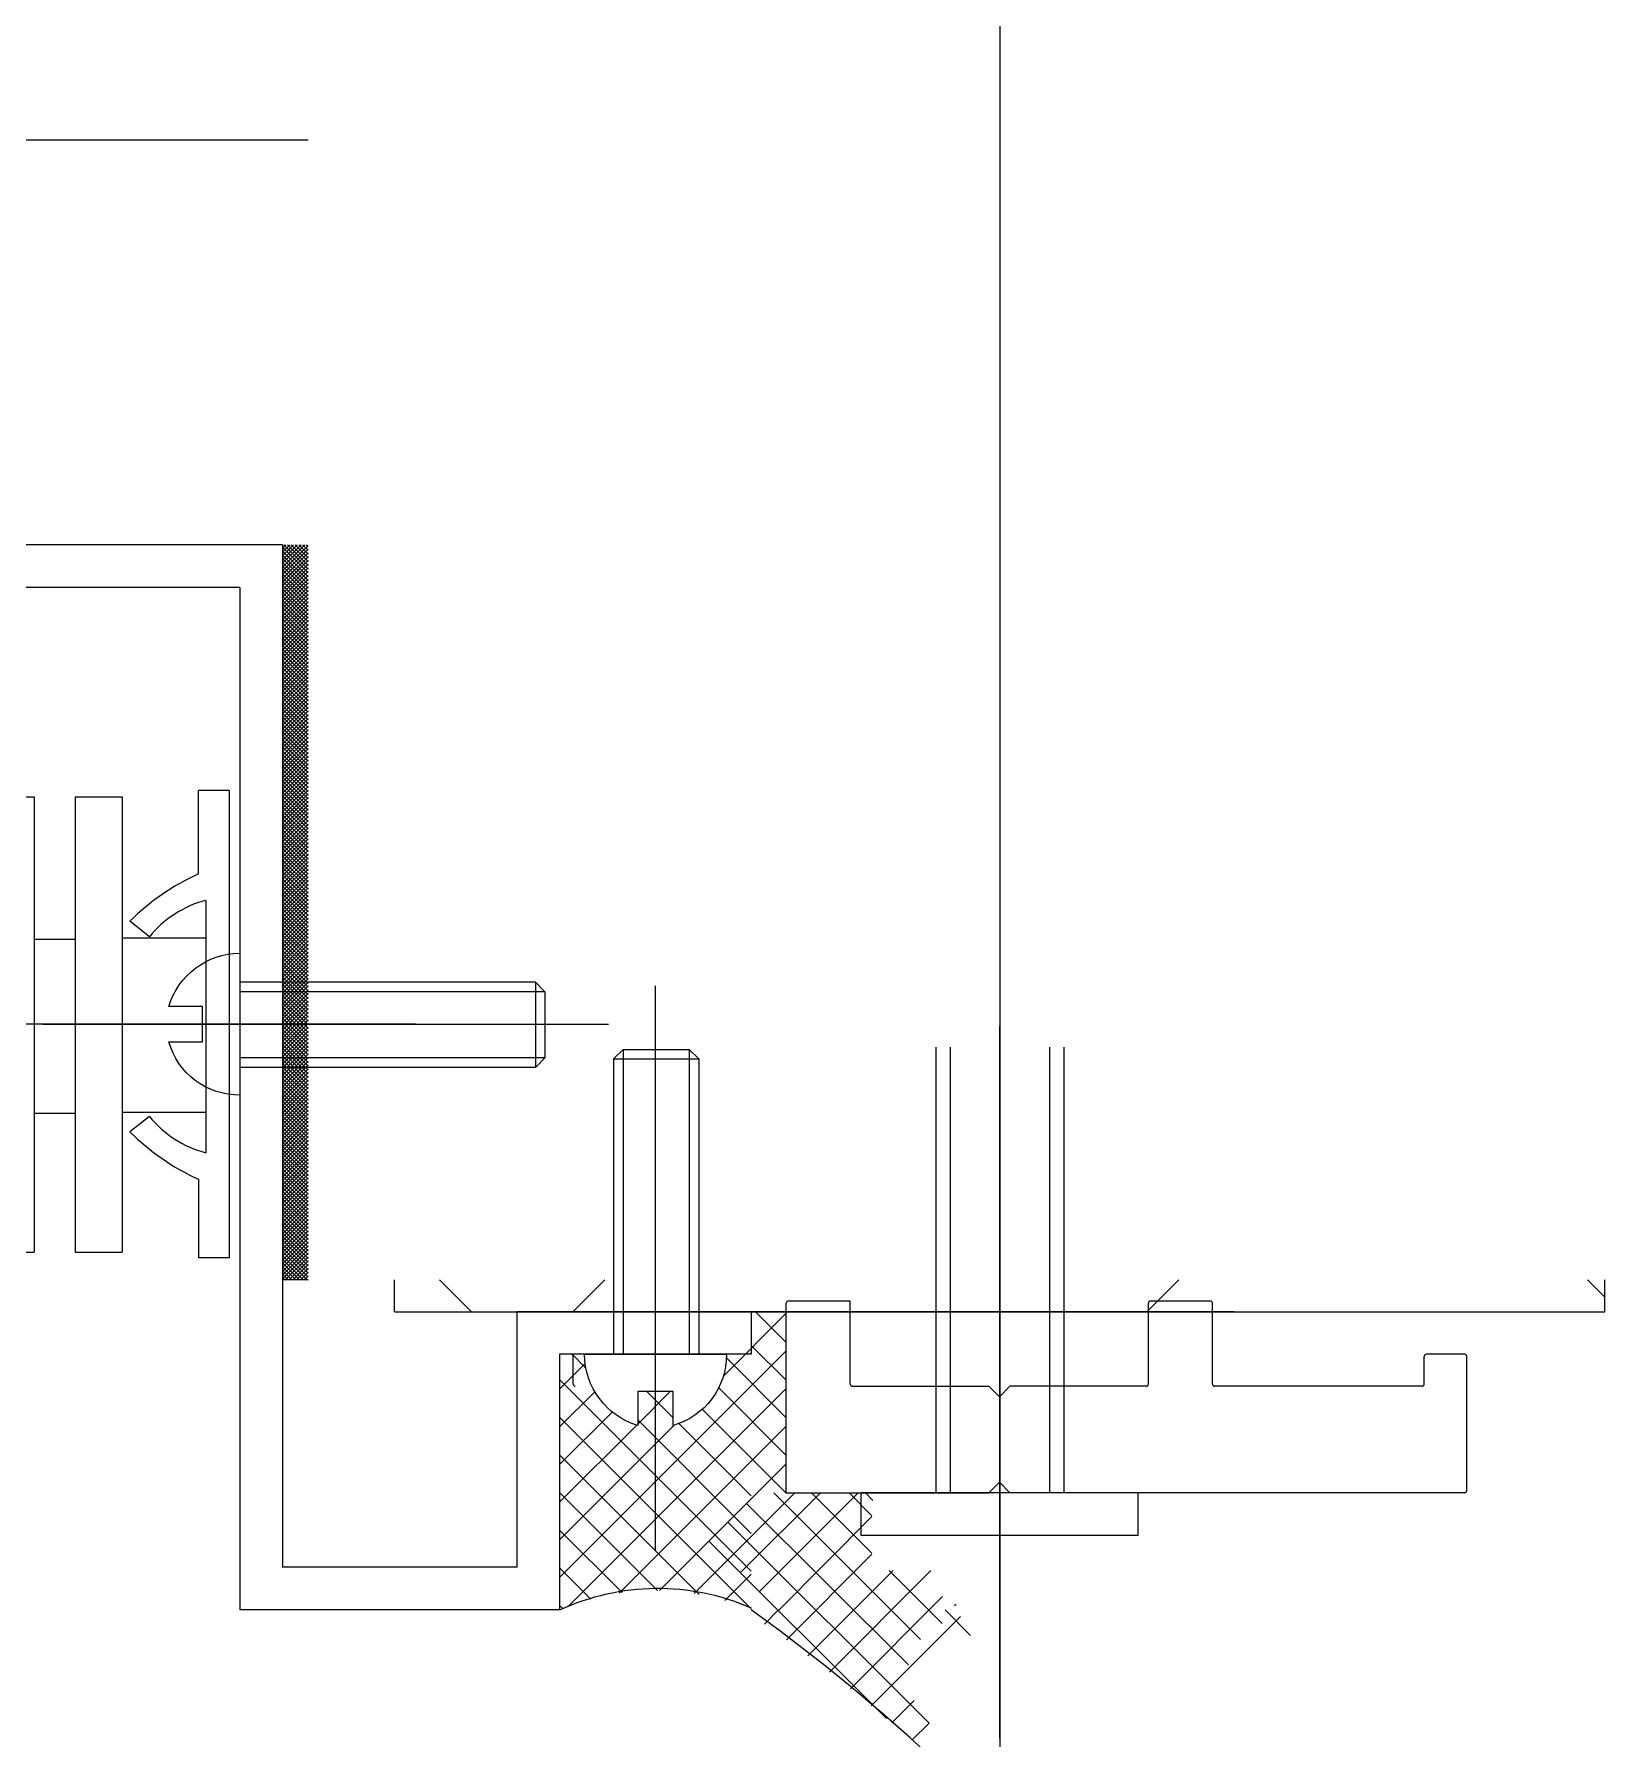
# Model space of a CAD drawing. Header units: metres. Extents: x -2523 to 2712, y 823 to 1125.
# Drawn here: x 2590.4 to 2664.1, y 952.2 to 1032.2 of the extents above; entities that cross this region are included whole.
import ezdxf

# ---------------------------------------------------------------- set-up
doc = ezdxf.new("R2010")
doc.units = ezdxf.units.M
for name, color, linetype in [('2', 2, 'Continuous'), ('4', 4, 'Continuous'), ('ALUMINUM-H', 8, 'Continuous'), ('Dim', 3, 'Continuous'), ('FIXING', 6, 'Continuous'), ('HATCH', 8, 'Continuous')]:
    doc.layers.add(name, color=color, linetype=linetype)

# ---------------------------------------------------------------- blocks, each defined once
blk = doc.blocks.new('AUDIT_I_031218115654-1')
at = {"layer": 'FIXING', "color": 8}
blk.add_line((0, 22.95), (0, -3.12), dxfattribs=at)
at = {"layer": 'FIXING'}
for p, q in [((-9.97, 15), (-9.98, 13.69)), ((9.97, 15), (9.97, 13.69)), ((-6.62, 13.69), (-9.98, 13.69)), ((6.41, 13.69), (9.97, 13.69))]:
    blk.add_line(p, q, dxfattribs=at)
for points in [[(9.97, 15), (-9.97, 15)], [(9.7, 8.43), (9.7, 10.43)], [(9.7, 4.68), (9.7, 6.68)], [(9.7, 4.68), (-9.74, 4.68)], [(-3.82, 4.68), (-3.82, 2.93)], [(3.56, 4.68), (3.56, 2.93)], [(9.7, 2.93), (-9.74, 2.93)], [(-9.74, 1.13), (-9.74, 2.93)], [(9.7, 1.13), (9.7, 2.93)], [(9.7, 1.13), (-9.74, 1.13)], [(-3.82, 1.13), (-3.82, 0.07)], [(3.56, 1.13), (3.56, 0.07)]]:
    blk.add_lwpolyline(points, dxfattribs=at)
at = {"layer": 'FIXING', "linetype": 'Continuous'}
for points in [[(5.28, 14), (-5.49, 14)], [(-3.77, 14), (-3.77, 10.43)], [(3.66, 14), (3.66, 10.43)], [(-3.94, 11.59), (-4.6, 10.76)], [(3.73, 11.59), (4.39, 10.76)], [(9.7, 10.43), (-9.74, 10.43)], [(-9.74, 8.43), (-9.74, 10.43)], [(9.7, 8.43), (-9.74, 8.43)], [(-3.82, 8.43), (-3.82, 6.68)], [(3.61, 8.45), (3.61, 6.68)], [(9.7, 6.68), (-9.74, 6.68)], [(-9.74, 4.68), (-9.74, 6.68)]]:
    blk.add_lwpolyline(points, dxfattribs=at)
for points in [[(-3.94, 11.59, -0.16), (-5.49, 14)], [(5.28, 14, -0.16), (3.73, 11.59)], [(-4.6, 10.76, -0.09), (-6.62, 13.69)], [(6.41, 13.69, -0.09), (4.39, 10.76)]]:
    blk.add_lwpolyline(points, format="xyb", dxfattribs=at)
blk = doc.blocks.new('m4d')
at = {"color": 8}
for p, q in [((0, -9.25), (0, 17.3)), ((-1.59, 14.31), (-1.59, 0)), ((1.52, 14.31), (1.52, 0))]:
    blk.add_line(p, q, dxfattribs=at)
at = {"color": 4}
for p, q in [((-1.59, 14.31), (-2.03, 13.87)), ((1.97, 13.87), (-2.03, 13.87)), ((-2.03, 13.87), (-2.03, 0)), ((1.52, 14.31), (-1.59, 14.31)), ((1.97, 13.87), (1.52, 14.31)), ((1.97, 13.87), (1.97, 0))]:
    blk.add_line(p, q, dxfattribs=at)
blk.add_lwpolyline([(0.83, -1.75), (0.83, -3.34, 0.33), (3.33, 0), (-3.33, 0, 0.34), (-0.83, -3.34), (-0.83, -1.75)], format="xyb", close=True, dxfattribs=at)

msp = doc.modelspace()

# ---------------------------------------------------------------- hatches: boundary and pattern name
at = {"layer": 'ALUMINUM-H'}
h = msp.add_hatch(dxfattribs=at)
h.set_pattern_fill('ANSI37', scale=6)
h.paths.add_polyline_path([(2632.68, 972.26), (2632.68, 973.76), (2607.28, 973.76), (2607.28, 973.26), (2607.28, 972.26)])
h.paths.add_polyline_path([(2638.68, 973.76), (2638.68, 972.26), (2664.08, 972.26), (2664.08, 973.26), (2664.08, 973.76)])
at = {"layer": 'HATCH'}
h = msp.add_hatch(dxfattribs=at)
h.set_pattern_fill('ANSI31', scale=5)
h.paths.add_polyline_path([(2603.07, 957.27, -0.41), (2604.07, 958.27), (2609.97, 958.27, -0.41), (2610.97, 957.27), (2610.97, 955.79, -0.41), (2609.97, 954.79), (2608.62, 954.79, 0.41), (2608.52, 954.69), (2608.52, 953.64, 0.41), (2608.62, 953.54), (2609.67, 953.54, -0.67), (2609.74, 953.37), (2608.94, 952.57, -0.2), (2608.87, 952.54), (2605.17, 952.54, -0.23), (2605.09, 952.58, 0.03), (2605.1, 952.57), (2604.3, 953.37, -0.67), (2604.37, 953.54), (2605.42, 953.54, 0.41), (2605.52, 953.64), (2605.52, 954.69, 0.41), (2605.42, 954.79), (2604.07, 954.79, -0.41), (2603.07, 955.79)])
h.paths.add_polyline_path([(2604.57, 955.79), (2609.47, 955.79, 0.63), (2609.47, 957.37), (2604.57, 957.37, 0.63)])

# ---------------------------------------------------------------- linework, layer by layer
msp.add_line((2635.68, 1112.27), (2635.68, 871.22))
at = {"layer": '2'}
for p, q in [((2603.22, 1027.27), (2516.54, 1027.27)), ((2602.02, 1008.27), (2571.02, 1008.27)), ((2602.02, 1008.27), (2602.02, 960.27)), ((2600.02, 1006.27), (2581.02, 1006.27)), ((2600.02, 1006.27), (2600.02, 958.27)), ((2625.66, 963.77), (2625.66, 972.67)), ((2628.66, 972.77), (2625.76, 972.77)), ((2628.66, 968.87), (2628.66, 972.77)), ((2642.66, 968.87), (2642.66, 972.67)), ((2645.56, 972.77), (2642.76, 972.77)), ((2645.66, 968.87), (2645.66, 972.67)), ((2613.02, 972.27), (2613.02, 960.27)), ((2626.02, 972.27), (2613.02, 972.27)), ((2624.02, 972.27), (2624.02, 970.27)), ((2615.02, 970.27), (2615.02, 958.27)), ((2615.56, 970.27), (2615.02, 970.27)), ((2624.02, 970.27), (2615.02, 970.27)), ((2615.66, 968.87), (2615.66, 970.17)), ((2655.6, 968.87), (2655.6, 970.17)), ((2657.5, 970.27), (2655.7, 970.27)), ((2657.6, 963.87), (2657.6, 970.17)), ((2628.76, 968.77), (2635.16, 968.77)), ((2635.66, 968.27), (2635.16, 968.77)), ((2635.66, 968.27), (2636.16, 968.77)), ((2642.56, 968.77), (2636.16, 968.77)), ((2655.5, 968.77), (2645.76, 968.77)), ((2625.66, 963.77), (2635.16, 963.77)), ((2642.18, 963.77), (2629.18, 963.77)), ((2629.18, 961.77), (2629.18, 963.77)), ((2635.66, 964.27), (2635.16, 963.77)), ((2635.66, 964.27), (2636.16, 963.77)), ((2657.5, 963.77), (2636.16, 963.77)), ((2642.18, 961.77), (2642.18, 963.77)), ((2642.18, 961.77), (2629.18, 961.77)), ((2613.02, 960.27), (2602.02, 960.27)), ((2615.02, 958.27), (2600.02, 958.27))]:
    msp.add_line(p, q, dxfattribs=at)
for centre, start, end in [((2625.76, 972.67), 90, 180), ((2642.76, 972.67), 90, 180), ((2645.56, 972.67), 0, 90), ((2615.56, 970.17), 0, 90), ((2655.7, 970.17), 90, 180), ((2657.5, 970.17), 0, 90), ((2615.76, 968.87), 180, 270), ((2628.76, 968.87), 180, 270), ((2642.56, 968.87), 270, 0), ((2645.76, 968.87), 180, 270), ((2655.5, 968.87), 270, 0), ((2657.5, 963.87), 270, 0)]:
    msp.add_arc(centre, 0.1, start, end, dxfattribs=at)
at = {"layer": '4'}
for p, q in [((2632.68, 984.68), (2632.68, 963.77)), ((2638.68, 984.68), (2638.68, 963.77)), ((2625.66, 972.2), (2622.71, 969.25)), ((2624.21, 972.27), (2625.66, 970.82)), ((2625.66, 970.43), (2615.02, 959.79)), ((2615.61, 970.27), (2616.25, 969.62)), ((2622.85, 970.1), (2625.66, 967.29)), ((2624.02, 970.69), (2625.66, 969.06)), ((2616.22, 969.83), (2615.02, 968.63)), ((2615.02, 969.09), (2624.02, 960.09)), ((2616.67, 968.51), (2615.02, 966.86)), ((2625.66, 968.66), (2615.43, 958.43)), ((2620.2, 968.51), (2618.69, 966.99)), ((2619.13, 968.51), (2620.35, 967.29)), ((2622.49, 968.69), (2625.66, 965.52)), ((2617.49, 967.56), (2615.02, 965.09)), ((2621.72, 967.69), (2625.66, 963.75)), ((2615.02, 967.32), (2624.02, 958.32)), ((2618.64, 966.94), (2615.02, 963.33)), ((2620.4, 966.94), (2615.02, 961.56)), ((2625.66, 966.89), (2617.82, 959.06)), ((2618.69, 967.19), (2624.02, 961.86)), ((2620.63, 967.01), (2624.02, 963.62)), ((2615.02, 965.55), (2621.57, 959)), ((2625.66, 965.13), (2619.71, 959.18)), ((2615.02, 963.78), (2619.62, 959.18)), ((2626.07, 963.77), (2621.34, 959.04)), ((2627.26, 963.77), (2623.52, 960.02)), ((2629.03, 963.77), (2624.4, 959.14)), ((2625.07, 963.77), (2631.96, 956.88)), ((2626.84, 963.77), (2629.68, 960.93)), ((2628.61, 963.77), (2629.68, 962.69)), ((2629.38, 963.77), (2629.73, 963.41)), ((2623.8, 963.27), (2631.39, 955.69)), ((2615.02, 962.02), (2617.96, 959.08)), ((2622.92, 962.39), (2632.36, 952.95)), ((2629.68, 962.65), (2625.29, 958.25)), ((2622.03, 961.5), (2630.36, 953.18)), ((2629.68, 960.88), (2625.67, 956.87)), ((2615.02, 960.25), (2616.49, 958.78)), ((2624.02, 959.95), (2622.78, 958.71)), ((2630.68, 960.12), (2626.68, 956.11)), ((2632.45, 960.12), (2627.69, 955.35)), ((2630.49, 960.12), (2632.97, 957.64)), ((2633, 958.9), (2628.67, 954.57)), ((2615.02, 958.48), (2615.17, 958.33)), ((2625.3, 958.27), (2624.64, 957.6)), ((2633.83, 957.96), (2629.65, 953.77)), ((2633.11, 958.27), (2634.31, 957.07)), ((2633.64, 958.53), (2633.56, 958.46)), ((2631.66, 954.02), (2630.61, 952.97)), ((2632.36, 952.95), (2631.55, 952.15))]:
    msp.add_line(p, q, dxfattribs=at)
for centre, radius, start, end in [((2619.63, 948.27), 11, 66.47, 114.75), ((2572.63, 886.79), 88.03, 36.19, 54.29)]:
    msp.add_arc(centre, radius, start, end, dxfattribs=at)
at = {"layer": 'ALUMINUM-H'}
for p, q in [((2602.02, 1008.27), (2602.02, 973.76)), ((2602.02, 1007.22), (2603.06, 1008.27)), ((2602.02, 1007.4), (2602.89, 1008.27)), ((2602.02, 1007.57), (2602.71, 1008.27)), ((2602.02, 1007.75), (2602.53, 1008.27)), ((2602.02, 1007.93), (2602.36, 1008.27)), ((2602.02, 1008.1), (2602.18, 1008.27)), ((2602.02, 1007.04), (2603.22, 1008.24)), ((2603.22, 1006.95), (2602.02, 1008.15)), ((2602.02, 1006.87), (2603.22, 1008.07)), ((2603.22, 1006.77), (2602.02, 1007.97)), ((2602.02, 1006.69), (2603.22, 1007.89)), ((2603.22, 1006.59), (2602.02, 1007.79)), ((2602.02, 1006.51), (2603.22, 1007.71)), ((2603.22, 1006.42), (2602.02, 1007.62)), ((2603.22, 1007.12), (2602.08, 1008.27)), ((2603.22, 1007.3), (2602.25, 1008.27)), ((2603.22, 1007.48), (2602.43, 1008.27)), ((2603.22, 1007.65), (2602.61, 1008.27)), ((2603.22, 1007.83), (2602.78, 1008.27)), ((2603.22, 1008.01), (2602.96, 1008.27)), ((2603.22, 1008.18), (2603.14, 1008.27)), ((2602.02, 1006.34), (2603.22, 1007.54)), ((2603.22, 1006.24), (2602.02, 1007.44)), ((2602.02, 1006.16), (2603.22, 1007.36)), ((2603.22, 1006.06), (2602.02, 1007.26)), ((2602.02, 1005.98), (2603.22, 1007.18)), ((2603.22, 1005.89), (2602.02, 1007.09)), ((2602.02, 1005.81), (2603.22, 1007.01)), ((2603.22, 1005.71), (2602.02, 1006.91)), ((2602.02, 1005.63), (2603.22, 1006.83)), ((2603.22, 1005.53), (2602.02, 1006.73)), ((2602.02, 1005.45), (2603.22, 1006.65)), ((2603.22, 1005.36), (2602.02, 1006.56)), ((2602.02, 1005.28), (2603.22, 1006.48)), ((2603.22, 1005.18), (2602.02, 1006.38)), ((2602.02, 1005.1), (2603.22, 1006.3)), ((2603.22, 1005), (2602.02, 1006.2)), ((2602.02, 1004.92), (2603.22, 1006.12)), ((2603.22, 1004.83), (2602.02, 1006.03)), ((2602.02, 1004.75), (2603.22, 1005.95)), ((2603.22, 1004.65), (2602.02, 1005.85)), ((2602.02, 1004.57), (2603.22, 1005.77)), ((2603.22, 1004.47), (2602.02, 1005.67)), ((2602.02, 1004.39), (2603.22, 1005.59)), ((2603.22, 1004.3), (2602.02, 1005.5)), ((2602.02, 1004.22), (2603.22, 1005.42)), ((2603.22, 1004.12), (2602.02, 1005.32)), ((2602.02, 1004.04), (2603.22, 1005.24)), ((2603.22, 1003.94), (2602.02, 1005.14)), ((2602.02, 1003.86), (2603.22, 1005.06)), ((2603.22, 1003.77), (2602.02, 1004.97)), ((2602.02, 1003.69), (2603.22, 1004.89)), ((2603.22, 1003.59), (2602.02, 1004.79)), ((2602.02, 1003.51), (2603.22, 1004.71)), ((2603.22, 1003.41), (2602.02, 1004.61)), ((2602.02, 1003.33), (2603.22, 1004.53)), ((2603.22, 1003.23), (2602.02, 1004.43)), ((2602.02, 1003.15), (2603.22, 1004.35)), ((2603.22, 1003.06), (2602.02, 1004.26)), ((2602.02, 1002.98), (2603.22, 1004.18)), ((2603.22, 1002.88), (2602.02, 1004.08)), ((2602.02, 1002.8), (2603.22, 1004)), ((2603.22, 1002.7), (2602.02, 1003.9)), ((2602.02, 1002.62), (2603.22, 1003.82)), ((2603.22, 1002.53), (2602.02, 1003.73)), ((2602.02, 1002.45), (2603.22, 1003.65)), ((2603.22, 1002.35), (2602.02, 1003.55)), ((2602.02, 1002.27), (2603.22, 1003.47)), ((2603.22, 1002.17), (2602.02, 1003.37)), ((2602.02, 1002.09), (2603.22, 1003.29)), ((2603.22, 1002), (2602.02, 1003.2)), ((2602.02, 1001.92), (2603.22, 1003.12)), ((2603.22, 1001.82), (2602.02, 1003.02)), ((2602.02, 1001.74), (2603.22, 1002.94)), ((2603.22, 1001.64), (2602.02, 1002.84)), ((2602.02, 1001.56), (2603.22, 1002.76)), ((2603.22, 1001.47), (2602.02, 1002.67)), ((2602.02, 1001.39), (2603.22, 1002.59)), ((2603.22, 1001.29), (2602.02, 1002.49)), ((2602.02, 1001.21), (2603.22, 1002.41)), ((2603.22, 1001.11), (2602.02, 1002.31)), ((2602.02, 1001.03), (2603.22, 1002.23)), ((2603.22, 1000.94), (2602.02, 1002.14)), ((2602.02, 1000.86), (2603.22, 1002.06)), ((2603.22, 1000.76), (2602.02, 1001.96)), ((2602.02, 1000.68), (2603.22, 1001.88)), ((2603.22, 1000.58), (2602.02, 1001.78)), ((2602.02, 1000.5), (2603.22, 1001.7)), ((2603.22, 1000.41), (2602.02, 1001.61)), ((2602.02, 1000.33), (2603.22, 1001.53)), ((2603.22, 1000.23), (2602.02, 1001.43)), ((2602.02, 1000.15), (2603.22, 1001.35)), ((2603.22, 1000.05), (2602.02, 1001.25)), ((2602.02, 999.97), (2603.22, 1001.17)), ((2603.22, 999.88), (2602.02, 1001.08)), ((2602.02, 999.8), (2603.22, 1001)), ((2603.22, 999.7), (2602.02, 1000.9)), ((2602.02, 999.62), (2603.22, 1000.82)), ((2603.22, 999.52), (2602.02, 1000.72)), ((2602.02, 999.44), (2603.22, 1000.64)), ((2603.22, 999.35), (2602.02, 1000.55)), ((2602.02, 999.27), (2603.22, 1000.47)), ((2603.22, 999.17), (2602.02, 1000.37)), ((2602.02, 999.09), (2603.22, 1000.29)), ((2603.22, 998.99), (2602.02, 1000.19)), ((2602.02, 998.91), (2603.22, 1000.11)), ((2603.22, 998.82), (2602.02, 1000.02)), ((2602.02, 998.74), (2603.22, 999.94)), ((2603.22, 998.64), (2602.02, 999.84)), ((2602.02, 998.56), (2603.22, 999.76)), ((2603.22, 998.46), (2602.02, 999.66)), ((2602.02, 998.38), (2603.22, 999.58)), ((2603.22, 998.29), (2602.02, 999.49)), ((2602.02, 998.21), (2603.22, 999.41)), ((2603.22, 998.11), (2602.02, 999.31)), ((2602.02, 998.03), (2603.22, 999.23)), ((2603.22, 997.93), (2602.02, 999.13)), ((2602.02, 997.85), (2603.22, 999.05)), ((2603.22, 997.75), (2602.02, 998.95)), ((2602.02, 997.67), (2603.22, 998.87)), ((2603.22, 997.58), (2602.02, 998.78)), ((2602.02, 997.5), (2603.22, 998.7)), ((2603.22, 997.4), (2602.02, 998.6)), ((2602.02, 997.32), (2603.22, 998.52)), ((2603.22, 997.22), (2602.02, 998.42)), ((2602.02, 997.14), (2603.22, 998.34)), ((2603.22, 997.05), (2602.02, 998.25)), ((2602.02, 996.97), (2603.22, 998.17)), ((2603.22, 996.87), (2602.02, 998.07)), ((2602.02, 996.79), (2603.22, 997.99)), ((2603.22, 996.69), (2602.02, 997.89)), ((2602.02, 996.61), (2603.22, 997.81)), ((2603.22, 996.52), (2602.02, 997.72)), ((2602.02, 996.44), (2603.22, 997.64)), ((2603.22, 996.34), (2602.02, 997.54)), ((2602.02, 996.26), (2603.22, 997.46)), ((2603.22, 996.16), (2602.02, 997.36)), ((2602.02, 996.08), (2603.22, 997.28)), ((2603.22, 995.99), (2602.02, 997.19)), ((2602.02, 995.91), (2603.22, 997.11)), ((2603.22, 995.81), (2602.02, 997.01)), ((2602.02, 995.73), (2603.22, 996.93)), ((2603.22, 995.63), (2602.02, 996.83)), ((2602.02, 995.55), (2603.22, 996.75)), ((2603.22, 995.46), (2602.02, 996.66)), ((2602.02, 995.38), (2603.22, 996.58)), ((2603.22, 995.28), (2602.02, 996.48)), ((2602.02, 995.2), (2603.22, 996.4)), ((2603.22, 995.1), (2602.02, 996.3)), ((2602.02, 995.02), (2603.22, 996.22)), ((2603.22, 994.93), (2602.02, 996.13)), ((2602.02, 994.85), (2603.22, 996.05)), ((2603.22, 994.75), (2602.02, 995.95)), ((2602.02, 994.67), (2603.22, 995.87)), ((2603.22, 994.57), (2602.02, 995.77)), ((2602.02, 994.49), (2603.22, 995.69)), ((2603.22, 994.4), (2602.02, 995.6)), ((2602.02, 994.32), (2603.22, 995.52)), ((2603.22, 994.22), (2602.02, 995.42)), ((2602.02, 994.14), (2603.22, 995.34)), ((2603.22, 994.04), (2602.02, 995.24)), ((2602.02, 993.96), (2603.22, 995.16)), ((2603.22, 993.87), (2602.02, 995.07)), ((2602.02, 993.79), (2603.22, 994.99)), ((2603.22, 993.69), (2602.02, 994.89)), ((2602.02, 993.61), (2603.22, 994.81)), ((2603.22, 993.51), (2602.02, 994.71)), ((2602.02, 993.43), (2603.22, 994.63)), ((2603.22, 993.34), (2602.02, 994.54)), ((2602.02, 993.26), (2603.22, 994.46)), ((2603.22, 993.16), (2602.02, 994.36)), ((2602.02, 993.08), (2603.22, 994.28)), ((2603.22, 992.98), (2602.02, 994.18)), ((2602.02, 992.9), (2603.22, 994.1)), ((2603.22, 992.81), (2602.02, 994.01)), ((2602.02, 992.73), (2603.22, 993.93)), ((2603.22, 992.63), (2602.02, 993.83)), ((2602.02, 992.55), (2603.22, 993.75)), ((2603.22, 992.45), (2602.02, 993.65)), ((2602.02, 992.37), (2603.22, 993.57)), ((2603.22, 992.27), (2602.02, 993.47)), ((2602.02, 992.19), (2603.22, 993.39)), ((2603.22, 992.1), (2602.02, 993.3)), ((2602.02, 992.02), (2603.22, 993.22)), ((2603.22, 991.92), (2602.02, 993.12)), ((2602.02, 991.84), (2603.22, 993.04)), ((2603.22, 991.74), (2602.02, 992.94)), ((2602.02, 991.66), (2603.22, 992.86)), ((2603.22, 991.57), (2602.02, 992.77)), ((2602.02, 991.49), (2603.22, 992.69)), ((2603.22, 991.39), (2602.02, 992.59)), ((2602.02, 991.31), (2603.22, 992.51)), ((2603.22, 991.21), (2602.02, 992.41)), ((2602.02, 991.13), (2603.22, 992.33)), ((2603.22, 991.04), (2602.02, 992.24)), ((2602.02, 990.96), (2603.22, 992.16)), ((2603.22, 990.86), (2602.02, 992.06)), ((2602.02, 990.78), (2603.22, 991.98)), ((2603.22, 990.68), (2602.02, 991.88)), ((2602.02, 990.6), (2603.22, 991.8)), ((2603.22, 990.51), (2602.02, 991.71)), ((2602.02, 990.43), (2603.22, 991.63)), ((2603.22, 990.33), (2602.02, 991.53)), ((2602.02, 990.25), (2603.22, 991.45)), ((2603.22, 990.15), (2602.02, 991.35)), ((2602.02, 990.07), (2603.22, 991.27)), ((2603.22, 989.98), (2602.02, 991.18)), ((2602.02, 989.9), (2603.22, 991.1)), ((2603.22, 989.8), (2602.02, 991)), ((2602.02, 989.72), (2603.22, 990.92)), ((2603.22, 989.62), (2602.02, 990.82)), ((2602.02, 989.54), (2603.22, 990.74)), ((2603.22, 989.45), (2602.02, 990.65)), ((2602.02, 989.37), (2603.22, 990.57)), ((2603.22, 989.27), (2602.02, 990.47)), ((2602.02, 989.19), (2603.22, 990.39)), ((2603.22, 989.09), (2602.02, 990.29)), ((2602.02, 989.01), (2603.22, 990.21)), ((2603.22, 988.92), (2602.02, 990.12)), ((2602.02, 988.84), (2603.22, 990.04)), ((2603.22, 988.74), (2602.02, 989.94)), ((2602.02, 988.66), (2603.22, 989.86)), ((2603.22, 988.56), (2602.02, 989.76)), ((2602.02, 988.48), (2603.22, 989.68)), ((2603.22, 988.39), (2602.02, 989.59)), ((2602.02, 988.31), (2603.22, 989.51)), ((2603.22, 988.21), (2602.02, 989.41)), ((2602.02, 988.13), (2603.22, 989.33)), ((2603.22, 988.03), (2602.02, 989.23)), ((2602.02, 987.95), (2603.22, 989.15)), ((2603.22, 987.86), (2602.02, 989.06)), ((2602.02, 987.78), (2603.22, 988.98)), ((2603.22, 987.68), (2602.02, 988.88)), ((2602.02, 987.6), (2603.22, 988.8)), ((2603.22, 987.5), (2602.02, 988.7)), ((2602.02, 987.42), (2603.22, 988.62)), ((2603.22, 987.33), (2602.02, 988.53)), ((2602.02, 987.24), (2603.22, 988.44)), ((2603.22, 987.15), (2602.02, 988.35)), ((2602.02, 987.07), (2603.22, 988.27)), ((2603.22, 986.97), (2602.02, 988.17)), ((2602.02, 986.89), (2603.22, 988.09)), ((2603.22, 986.79), (2602.02, 987.99)), ((2602.02, 986.71), (2603.22, 987.91)), ((2603.22, 986.62), (2602.02, 987.82)), ((2602.02, 986.54), (2603.22, 987.74)), ((2603.22, 986.44), (2602.02, 987.64)), ((2602.02, 986.36), (2603.22, 987.56)), ((2603.22, 986.26), (2602.02, 987.46)), ((2602.02, 986.18), (2603.22, 987.38)), ((2603.22, 986.09), (2602.02, 987.29)), ((2602.02, 986.01), (2603.22, 987.21)), ((2603.22, 985.91), (2602.02, 987.11)), ((2602.02, 985.83), (2603.22, 987.03)), ((2603.22, 985.73), (2602.02, 986.93)), ((2602.02, 985.65), (2603.22, 986.85)), ((2603.22, 985.56), (2602.02, 986.76)), ((2602.02, 985.48), (2603.22, 986.68)), ((2603.22, 985.38), (2602.02, 986.58)), ((2602.02, 985.3), (2603.22, 986.5)), ((2603.22, 985.2), (2602.02, 986.4)), ((2602.02, 985.12), (2603.22, 986.32)), ((2603.22, 985.03), (2602.02, 986.23)), ((2602.02, 984.95), (2603.22, 986.15)), ((2603.22, 984.85), (2602.02, 986.05)), ((2602.02, 984.77), (2603.22, 985.97)), ((2603.22, 984.67), (2602.02, 985.87)), ((2602.02, 984.59), (2603.22, 985.79)), ((2603.22, 984.5), (2602.02, 985.7)), ((2602.02, 984.42), (2603.22, 985.62)), ((2603.22, 984.32), (2602.02, 985.52)), ((2602.02, 984.24), (2603.22, 985.44)), ((2603.22, 984.14), (2602.02, 985.34)), ((2602.02, 984.06), (2603.22, 985.26)), ((2603.22, 983.97), (2602.02, 985.17)), ((2635.68, 952.25), (2635.68, 985.68)), ((2602.02, 983.89), (2603.22, 985.09)), ((2603.22, 983.79), (2602.02, 984.99)), ((2602.02, 983.71), (2603.22, 984.91)), ((2603.22, 983.61), (2602.02, 984.81)), ((2602.02, 983.53), (2603.22, 984.73)), ((2603.22, 983.44), (2602.02, 984.64)), ((2602.02, 983.36), (2603.22, 984.56)), ((2603.22, 983.26), (2602.02, 984.46)), ((2602.02, 983.18), (2603.22, 984.38)), ((2633.35, 984.68), (2633.35, 963.77)), ((2638.02, 984.68), (2638.02, 963.77)), ((2603.22, 983.08), (2602.02, 984.28)), ((2602.02, 983), (2603.22, 984.2)), ((2603.22, 982.91), (2602.02, 984.11)), ((2602.02, 982.83), (2603.22, 984.03)), ((2603.22, 982.73), (2602.02, 983.93)), ((2602.02, 982.65), (2603.22, 983.85)), ((2603.22, 982.55), (2602.02, 983.75)), ((2602.02, 982.47), (2603.22, 983.67)), ((2603.22, 982.38), (2602.02, 983.58)), ((2602.02, 982.3), (2603.22, 983.5)), ((2603.22, 982.2), (2602.02, 983.4)), ((2602.02, 982.12), (2603.22, 983.32)), ((2603.22, 982.02), (2602.02, 983.22)), ((2602.02, 981.94), (2603.22, 983.14)), ((2603.22, 981.84), (2602.02, 983.04)), ((2602.02, 981.76), (2603.22, 982.96)), ((2603.22, 981.67), (2602.02, 982.87)), ((2602.02, 981.59), (2603.22, 982.79)), ((2603.22, 981.49), (2602.02, 982.69)), ((2602.02, 981.41), (2603.22, 982.61)), ((2603.22, 981.31), (2602.02, 982.51)), ((2602.02, 981.23), (2603.22, 982.43)), ((2603.22, 981.14), (2602.02, 982.34)), ((2602.02, 981.06), (2603.22, 982.26)), ((2603.22, 980.96), (2602.02, 982.16)), ((2602.02, 980.88), (2603.22, 982.08)), ((2603.22, 980.78), (2602.02, 981.98)), ((2602.02, 980.7), (2603.22, 981.9)), ((2603.22, 980.61), (2602.02, 981.81)), ((2602.02, 980.53), (2603.22, 981.73)), ((2603.22, 980.43), (2602.02, 981.63)), ((2602.02, 980.35), (2603.22, 981.55)), ((2603.22, 980.25), (2602.02, 981.45)), ((2602.02, 980.17), (2603.22, 981.37)), ((2603.22, 980.08), (2602.02, 981.28)), ((2602.02, 980), (2603.22, 981.2)), ((2603.22, 979.9), (2602.02, 981.1)), ((2602.02, 979.82), (2603.22, 981.02)), ((2603.22, 979.72), (2602.02, 980.92)), ((2602.02, 979.64), (2603.22, 980.84)), ((2603.22, 979.55), (2602.02, 980.75)), ((2602.02, 979.47), (2603.22, 980.67)), ((2603.22, 979.37), (2602.02, 980.57)), ((2602.02, 979.29), (2603.22, 980.49)), ((2603.22, 979.19), (2602.02, 980.39)), ((2602.02, 979.11), (2603.22, 980.31)), ((2603.22, 979.02), (2602.02, 980.22)), ((2602.02, 978.94), (2603.22, 980.14)), ((2603.22, 978.84), (2602.02, 980.04)), ((2602.02, 978.76), (2603.22, 979.96)), ((2603.22, 978.66), (2602.02, 979.86)), ((2602.02, 978.58), (2603.22, 979.78)), ((2603.22, 978.49), (2602.02, 979.69)), ((2602.02, 978.41), (2603.22, 979.61)), ((2603.22, 978.31), (2602.02, 979.51)), ((2602.02, 978.23), (2603.22, 979.43)), ((2603.22, 978.13), (2602.02, 979.33)), ((2602.02, 978.05), (2603.22, 979.25)), ((2603.22, 977.96), (2602.02, 979.16)), ((2602.02, 977.88), (2603.22, 979.08)), ((2603.22, 977.78), (2602.02, 978.98)), ((2602.02, 977.7), (2603.22, 978.9)), ((2603.22, 977.6), (2602.02, 978.8)), ((2602.02, 977.52), (2603.22, 978.72)), ((2603.22, 977.43), (2602.02, 978.63)), ((2602.02, 977.35), (2603.22, 978.55)), ((2603.22, 977.25), (2602.02, 978.45)), ((2602.02, 977.17), (2603.22, 978.37)), ((2603.22, 977.07), (2602.02, 978.27)), ((2602.02, 976.99), (2603.22, 978.19)), ((2603.22, 976.9), (2602.02, 978.1)), ((2602.02, 976.82), (2603.22, 978.02)), ((2603.22, 976.72), (2602.02, 977.92)), ((2602.02, 976.64), (2603.22, 977.84)), ((2603.22, 976.54), (2602.02, 977.74)), ((2602.02, 976.46), (2603.22, 977.66)), ((2603.22, 976.36), (2602.02, 977.56)), ((2602.02, 976.28), (2603.22, 977.48)), ((2603.22, 976.19), (2602.02, 977.39)), ((2602.02, 976.11), (2603.22, 977.31)), ((2603.22, 976.01), (2602.02, 977.21)), ((2602.02, 975.93), (2603.22, 977.13)), ((2603.22, 975.83), (2602.02, 977.03)), ((2602.02, 975.75), (2603.22, 976.95)), ((2603.22, 975.66), (2602.02, 976.86)), ((2602.02, 975.58), (2603.22, 976.78)), ((2603.22, 975.48), (2602.02, 976.68)), ((2602.02, 975.4), (2603.22, 976.6)), ((2603.22, 975.3), (2602.02, 976.5)), ((2602.02, 975.22), (2603.22, 976.42)), ((2603.22, 975.13), (2602.02, 976.33)), ((2602.02, 975.05), (2603.22, 976.25)), ((2603.22, 974.95), (2602.02, 976.15)), ((2602.02, 974.87), (2603.22, 976.07)), ((2603.22, 974.77), (2602.02, 975.97)), ((2602.02, 974.69), (2603.22, 975.89)), ((2603.22, 974.6), (2602.02, 975.8)), ((2602.02, 974.52), (2603.22, 975.72)), ((2603.22, 974.42), (2602.02, 975.62)), ((2602.02, 974.34), (2603.22, 975.54)), ((2603.22, 974.24), (2602.02, 975.44)), ((2602.02, 974.16), (2603.22, 975.36)), ((2603.22, 974.07), (2602.02, 975.27)), ((2602.02, 973.99), (2603.22, 975.19)), ((2603.22, 973.89), (2602.02, 975.09)), ((2602.02, 973.81), (2603.22, 975.01)), ((2603.17, 973.76), (2602.02, 974.91)), ((2602.99, 973.76), (2602.02, 974.74)), ((2602.15, 973.76), (2603.22, 974.83)), ((2602.81, 973.76), (2602.02, 974.56)), ((2602.64, 973.76), (2602.02, 974.38)), ((2602.46, 973.76), (2602.02, 974.21)), ((2602.28, 973.76), (2602.02, 974.03)), ((2602.33, 973.76), (2603.22, 974.66)), ((2602.5, 973.76), (2603.22, 974.48)), ((2602.68, 973.76), (2603.22, 974.3)), ((2602.86, 973.76), (2603.22, 974.13)), ((2603.03, 973.76), (2603.22, 973.95)), ((2602.11, 973.76), (2602.02, 973.85)), ((2603.22, 973.76), (2602.02, 973.76)), ((2603.21, 973.76), (2603.22, 973.77)), ((2607.28, 972.27), (2607.28, 973.76)), ((2664.08, 972.27), (2664.08, 973.76)), ((2607.28, 972.27), (2664.08, 972.27)), ((2646.68, 972.27), (2623.68, 972.27)), ((2624.68, 972.27), (2646.68, 972.27))]:
    msp.add_line(p, q, dxfattribs=at)

# ---------------------------------------------------------------- block references
at = {"xscale": -1, "rotation": 270}
msp.add_blockref('m4d', (2600.02, 985.77), dxfattribs=at)
at = {"xscale": -1}
msp.add_blockref('m4d', (2619.52, 970.27), dxfattribs=at)
at = {"layer": 'Dim', "xscale": -1.1, "yscale": 1.1, "zscale": 1.1, "rotation": 270}
msp.add_blockref('AUDIT_I_031218115654-1', (2583.02, 985.77), dxfattribs=at)

doc.saveas('drawing.dxf')
